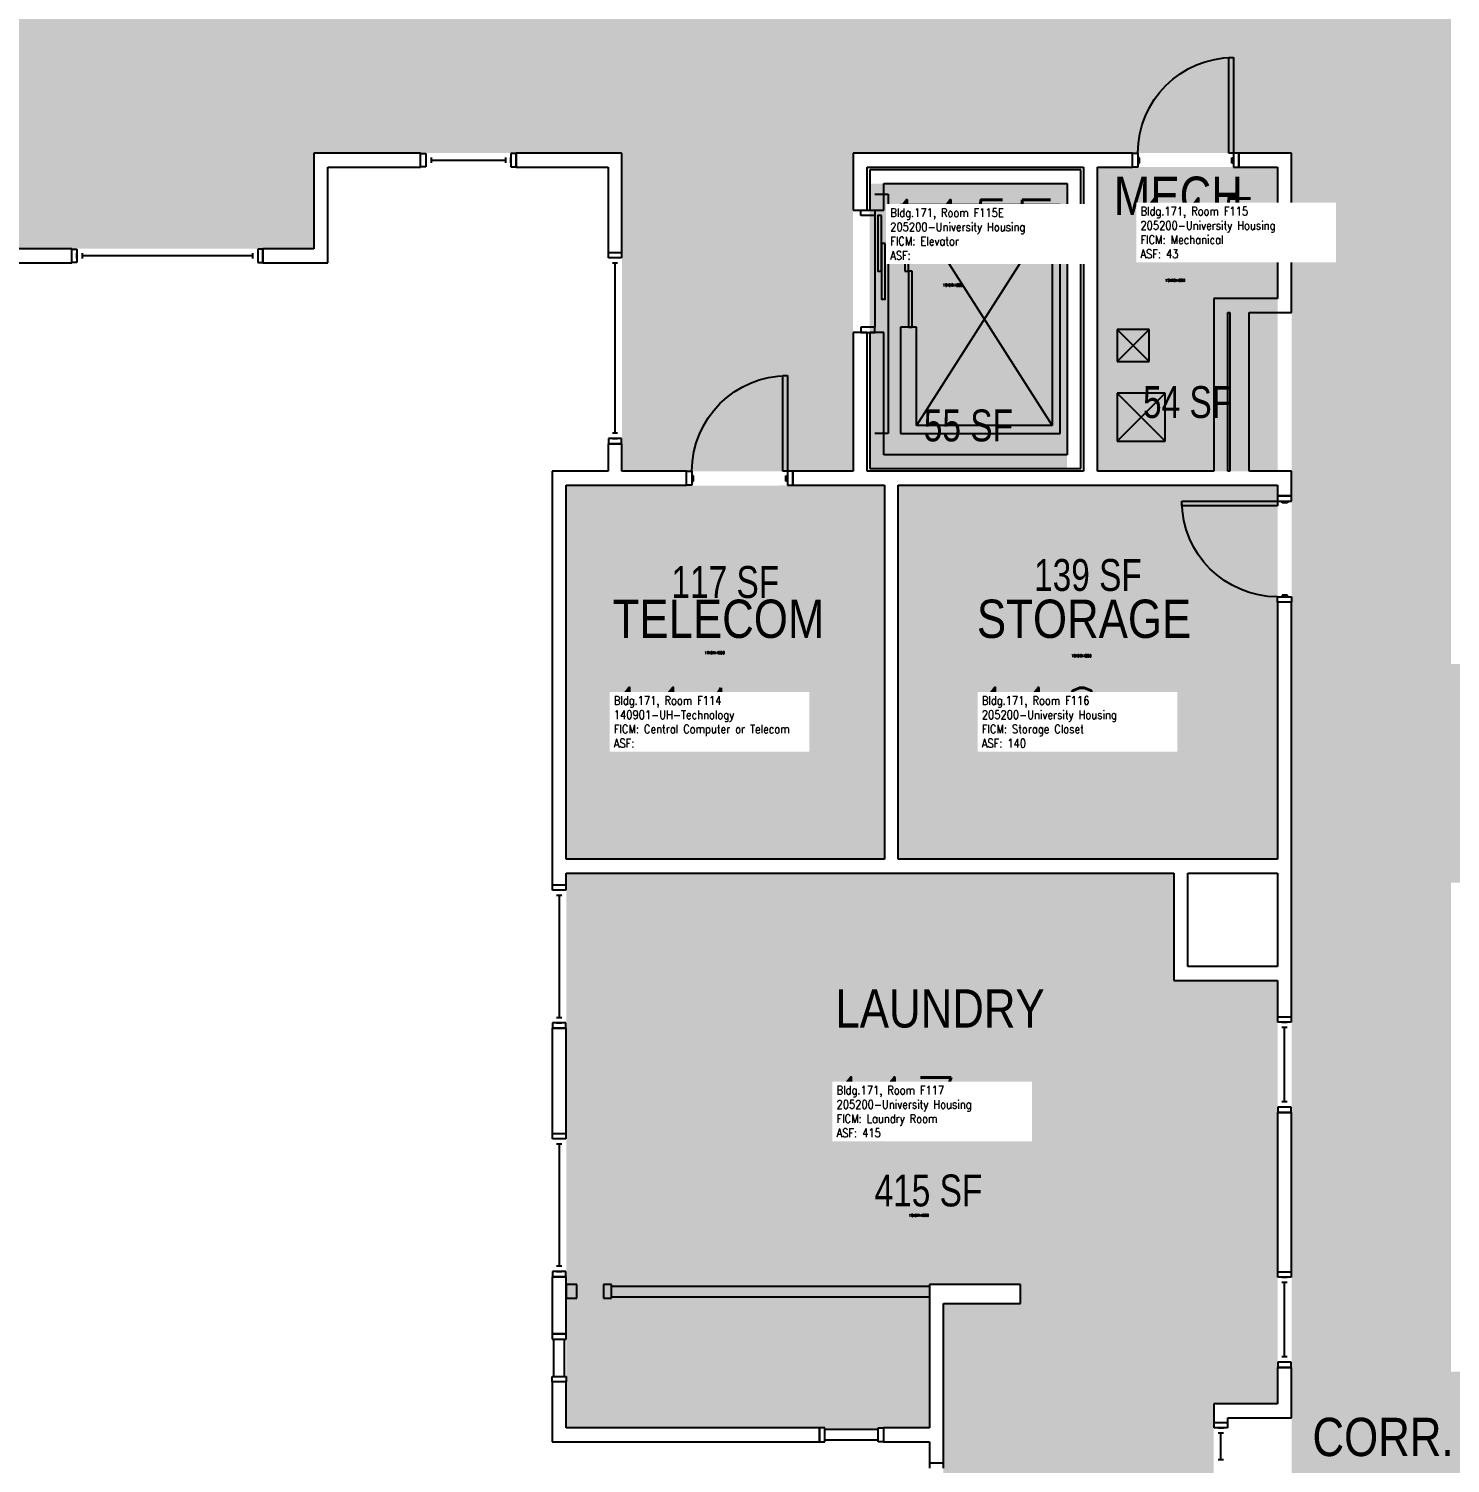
# Model space of a CAD drawing. Header units: inches. Extents: x -93 to 1642, y -75 to 1661.
# Drawn here: x 829 to 1364, y 829 to 1369 of the extents above; entities that cross this region are included whole.
import ezdxf
from ezdxf.enums import TextEntityAlignment as Align

# ---------------------------------------------------------------- set-up
doc = ezdxf.new("R2010")
doc.units = ezdxf.units.IN
doc.header["$LTSCALE"] = 96
doc.header["$MEASUREMENT"] = 0
for name, color, linetype in [('A-AREA-IDEN', 1, 'Continuous'), ('A-DOOR', 2, 'Continuous'), ('A-GLAZ', 1, 'Continuous'), ('A-IDEN-RNUM', 7, 'Continuous'), ('A-IDEN-SNUM', 4, 'Continuous'), ('A-IDEN-VNUM', 4, 'Continuous'), ('A-WALL', 5, 'Continuous'), ('AREA-TEXT', 3, 'Continuous'), ('Rooms-Category-Color', 7, 'Continuous'), ('Rooms-College-Color', 7, 'Continuous'), ('Rooms-Department-Color', 7, 'Continuous'), ('Rooms-Division-Color', 7, 'Continuous'), ('Rooms-Information', 7, 'Continuous')]:
    doc.layers.add(name, color=color, linetype=linetype)
doc.styles.add('AREA', font='arial.ttf', dxfattribs={"width": 0.75, "height": 12})
doc.styles.add('ROOMSNUMBER', font='txt.shx', dxfattribs={"height": 0.03})
doc.styles.add('ROOMVNUMBER', font='simplex.shx', dxfattribs={"width": 0.85})
doc.styles.get("Standard").update_dxf_attribs({"font": 'ARIALN.TTF'})

msp = doc.modelspace()

# ---------------------------------------------------------------- hatches: boundary and pattern name
at = {"layer": 'Rooms-Category-Color', "true_color": 0xadadad}
for points in [[(185.13, 1382.5), (274.52, 1382.5), (274.52, 1407.5), (356.84, 1407.5), (356.84, 1382.5), (685.25, 1382.5), (685.25, 1369), (693.25, 1369), (693.25, 1374), (724.88, 1374), (733.25, 1374), (733.25, 1372.5), (737.25, 1372.5), (737.25, 1477.5), (824.12, 1477.5), (824.12, 1382.5), (1192.16, 1382.5), (1192.16, 1407.5), (1274.48, 1407.5), (1274.48, 1382.5), (1363.87, 1382.5), (1363.87, 1322.5), (1138.87, 1322.5), (1138.87, 1202.75), (1051.88, 1202.75), (1051.88, 1322.5), (935.89, 1322.5), (935.89, 1286.5), (785.25, 1286.5), (785.25, 1300), (777.25, 1300), (777.25, 1295), (737.25, 1295), (737.25, 1296.5), (733.25, 1296.5), (733.25, 1286.5), (713.23, 1286.5), (622.11, 1286.5), (622.11, 1322.5), (185.13, 1322.5)], [(1363.87, 211), (1303.87, 211), (1303.87, 332.39), (1278.87, 332.39), (1278.87, 414.72), (1303.87, 414.72), (1303.87, 1145.53), (1303.87, 1145.53), (1303.87, 1227.86), (1303.87, 1227.86), (1303.87, 1322.5), (1363.87, 1322.5), (1363.87, 1130.22), (1388.87, 1130.22), (1388.87, 1047.89), (1363.87, 1047.89), (1363.87, 863.86), (1388.87, 863.86), (1388.87, 781.53), (1363.87, 781.53), (1363.87, 353.5), (1363.25, 353.5), (1363.25, 244), (1363.87, 244), (1363.87, 243)], [(1230.87, 1317.25), (1298.63, 1317.25), (1298.63, 1202.75), (1230.87, 1202.75)], [(1219.38, 1311), (1145.13, 1311), (1145.13, 1203.75), (1219.38, 1203.75)]]:
    msp.add_hatch(color=253, dxfattribs=at).paths.add_polyline_path(points)
at = {"layer": 'Rooms-Category-Color', "true_color": 0xe3c5e1}
msp.add_hatch(color=254, dxfattribs=at).paths.add_polyline_path([(1030.88, 1056.79), (1030.88, 1197.19), (1150.63, 1197.5), (1150.63, 1056.79)])
at = {"layer": 'Rooms-Category-Color', "true_color": 0x728ef3}
for points in [[(1155.88, 1197.5), (1298.63, 1197.5), (1298.63, 1057.16), (1155.88, 1057.16)], [(1030.88, 1051.5), (1030.88, 842.75), (1167.63, 842.75), (1167.63, 896.75), (1201.88, 896.75), (1201.88, 889.5), (1172.88, 889.5), (1172.88, 782.75), (1274.62, 782.75), (1274.62, 851.75), (1298.63, 851.75), (1298.63, 1011.16), (1259.63, 1011.16), (1259.63, 1051.5)]]:
    msp.add_hatch(color=171, dxfattribs=at).paths.add_polyline_path(points)
at = {"layer": 'Rooms-College-Color', "true_color": 0xadadad}
for points in [[(185.13, 1382.5), (274.52, 1382.5), (274.52, 1407.5), (356.84, 1407.5), (356.84, 1382.5), (685.25, 1382.5), (685.25, 1369), (693.25, 1369), (693.25, 1374), (724.88, 1374), (733.25, 1374), (733.25, 1372.5), (737.25, 1372.5), (737.25, 1477.5), (824.12, 1477.5), (824.12, 1382.5), (1192.16, 1382.5), (1192.16, 1407.5), (1274.48, 1407.5), (1274.48, 1382.5), (1363.87, 1382.5), (1363.87, 1322.5), (1138.87, 1322.5), (1138.87, 1202.75), (1051.88, 1202.75), (1051.88, 1322.5), (935.89, 1322.5), (935.89, 1286.5), (785.25, 1286.5), (785.25, 1300), (777.25, 1300), (777.25, 1295), (737.25, 1295), (737.25, 1296.5), (733.25, 1296.5), (733.25, 1286.5), (713.23, 1286.5), (622.11, 1286.5), (622.11, 1322.5), (185.13, 1322.5)], [(1363.87, 211), (1303.87, 211), (1303.87, 332.39), (1278.87, 332.39), (1278.87, 414.72), (1303.87, 414.72), (1303.87, 1145.53), (1303.87, 1145.53), (1303.87, 1227.86), (1303.87, 1227.86), (1303.87, 1322.5), (1363.87, 1322.5), (1363.87, 1130.22), (1388.87, 1130.22), (1388.87, 1047.89), (1363.87, 1047.89), (1363.87, 863.86), (1388.87, 863.86), (1388.87, 781.53), (1363.87, 781.53), (1363.87, 353.5), (1363.25, 353.5), (1363.25, 244), (1363.87, 244), (1363.87, 243)], [(1230.87, 1317.25), (1298.63, 1317.25), (1298.63, 1202.75), (1230.87, 1202.75)], [(1219.38, 1311), (1145.13, 1311), (1145.13, 1203.75), (1219.38, 1203.75)], [(1030.88, 1056.79), (1030.88, 1197.19), (1150.63, 1197.5), (1150.63, 1056.79)], [(1155.88, 1197.5), (1298.63, 1197.5), (1298.63, 1057.16), (1155.88, 1057.16)], [(1030.88, 1051.5), (1030.88, 842.75), (1167.63, 842.75), (1167.63, 896.75), (1201.88, 896.75), (1201.88, 889.5), (1172.88, 889.5), (1172.88, 782.75), (1274.62, 782.75), (1274.62, 851.75), (1298.63, 851.75), (1298.63, 1011.16), (1259.63, 1011.16), (1259.63, 1051.5)]]:
    msp.add_hatch(color=253, dxfattribs=at).paths.add_polyline_path(points)
at = {"layer": 'Rooms-Department-Color', "true_color": 0xacacac}
for points in [[(185.13, 1382.5), (274.52, 1382.5), (274.52, 1407.5), (356.84, 1407.5), (356.84, 1382.5), (685.25, 1382.5), (685.25, 1369), (693.25, 1369), (693.25, 1374), (724.88, 1374), (733.25, 1374), (733.25, 1372.5), (737.25, 1372.5), (737.25, 1477.5), (824.12, 1477.5), (824.12, 1382.5), (1192.16, 1382.5), (1192.16, 1407.5), (1274.48, 1407.5), (1274.48, 1382.5), (1363.87, 1382.5), (1363.87, 1322.5), (1138.87, 1322.5), (1138.87, 1202.75), (1051.88, 1202.75), (1051.88, 1322.5), (935.89, 1322.5), (935.89, 1286.5), (785.25, 1286.5), (785.25, 1300), (777.25, 1300), (777.25, 1295), (737.25, 1295), (737.25, 1296.5), (733.25, 1296.5), (733.25, 1286.5), (713.23, 1286.5), (622.11, 1286.5), (622.11, 1322.5), (185.13, 1322.5)], [(1363.87, 211), (1303.87, 211), (1303.87, 332.39), (1278.87, 332.39), (1278.87, 414.72), (1303.87, 414.72), (1303.87, 1145.53), (1303.87, 1145.53), (1303.87, 1227.86), (1303.87, 1227.86), (1303.87, 1322.5), (1363.87, 1322.5), (1363.87, 1130.22), (1388.87, 1130.22), (1388.87, 1047.89), (1363.87, 1047.89), (1363.87, 863.86), (1388.87, 863.86), (1388.87, 781.53), (1363.87, 781.53), (1363.87, 353.5), (1363.25, 353.5), (1363.25, 244), (1363.87, 244), (1363.87, 243)], [(1230.87, 1317.25), (1298.63, 1317.25), (1298.63, 1202.75), (1230.87, 1202.75)], [(1219.38, 1311), (1145.13, 1311), (1145.13, 1203.75), (1219.38, 1203.75)]]:
    msp.add_hatch(color=253, dxfattribs=at).paths.add_polyline_path(points)
at = {"layer": 'Rooms-Department-Color', "true_color": 0x604aed}
for points in [[(1030.88, 1056.79), (1030.88, 1197.19), (1150.63, 1197.5), (1150.63, 1056.79)], [(1155.88, 1197.5), (1298.63, 1197.5), (1298.63, 1057.16), (1155.88, 1057.16)], [(1030.88, 1051.5), (1030.88, 842.75), (1167.63, 842.75), (1167.63, 896.75), (1201.88, 896.75), (1201.88, 889.5), (1172.88, 889.5), (1172.88, 782.75), (1274.62, 782.75), (1274.62, 851.75), (1298.63, 851.75), (1298.63, 1011.16), (1259.63, 1011.16), (1259.63, 1051.5)]]:
    msp.add_hatch(color=173, dxfattribs=at).paths.add_polyline_path(points)
at = {"layer": 'Rooms-Division-Color', "true_color": 0xadadad}
for points in [[(185.13, 1382.5), (274.52, 1382.5), (274.52, 1407.5), (356.84, 1407.5), (356.84, 1382.5), (685.25, 1382.5), (685.25, 1369), (693.25, 1369), (693.25, 1374), (724.88, 1374), (733.25, 1374), (733.25, 1372.5), (737.25, 1372.5), (737.25, 1477.5), (824.12, 1477.5), (824.12, 1382.5), (1192.16, 1382.5), (1192.16, 1407.5), (1274.48, 1407.5), (1274.48, 1382.5), (1363.87, 1382.5), (1363.87, 1322.5), (1138.87, 1322.5), (1138.87, 1202.75), (1051.88, 1202.75), (1051.88, 1322.5), (935.89, 1322.5), (935.89, 1286.5), (785.25, 1286.5), (785.25, 1300), (777.25, 1300), (777.25, 1295), (737.25, 1295), (737.25, 1296.5), (733.25, 1296.5), (733.25, 1286.5), (713.23, 1286.5), (622.11, 1286.5), (622.11, 1322.5), (185.13, 1322.5)], [(1363.87, 211), (1303.87, 211), (1303.87, 332.39), (1278.87, 332.39), (1278.87, 414.72), (1303.87, 414.72), (1303.87, 1145.53), (1303.87, 1145.53), (1303.87, 1227.86), (1303.87, 1227.86), (1303.87, 1322.5), (1363.87, 1322.5), (1363.87, 1130.22), (1388.87, 1130.22), (1388.87, 1047.89), (1363.87, 1047.89), (1363.87, 863.86), (1388.87, 863.86), (1388.87, 781.53), (1363.87, 781.53), (1363.87, 353.5), (1363.25, 353.5), (1363.25, 244), (1363.87, 244), (1363.87, 243)], [(1230.87, 1317.25), (1298.63, 1317.25), (1298.63, 1202.75), (1230.87, 1202.75)], [(1219.38, 1311), (1145.13, 1311), (1145.13, 1203.75), (1219.38, 1203.75)]]:
    msp.add_hatch(color=253, dxfattribs=at).paths.add_polyline_path(points)
at = {"layer": 'Rooms-Division-Color', "true_color": 0x604aed}
for points in [[(1030.88, 1056.79), (1030.88, 1197.19), (1150.63, 1197.5), (1150.63, 1056.79)], [(1155.88, 1197.5), (1298.63, 1197.5), (1298.63, 1057.16), (1155.88, 1057.16)], [(1030.88, 1051.5), (1030.88, 842.75), (1167.63, 842.75), (1167.63, 896.75), (1201.88, 896.75), (1201.88, 889.5), (1172.88, 889.5), (1172.88, 782.75), (1274.62, 782.75), (1274.62, 851.75), (1298.63, 851.75), (1298.63, 1011.16), (1259.63, 1011.16), (1259.63, 1051.5)]]:
    msp.add_hatch(color=173, dxfattribs=at).paths.add_polyline_path(points)

# ---------------------------------------------------------------- linework, layer by layer
at = {"layer": 'A-DOOR'}
for p, q in [((1280.32, 1322.5), (1280.32, 1358.5)), ((1280.32, 1358.5), (1282.07, 1358.5)), ((1282.07, 1358.5), (1282.07, 1322.5)), ((1244.07, 1317.25), (1244.07, 1322.5)), ((1244.07, 1322.5), (1246.07, 1322.5)), ((1246.07, 1322.5), (1246.07, 1317.25)), ((1246.69, 1320.75), (1246.07, 1320.75)), ((1246.07, 1320.75), (1246.07, 1318.75)), ((1246.07, 1318.75), (1246.69, 1318.75)), ((1246.69, 1318.75), (1246.69, 1320.75)), ((1282.07, 1322.5), (1280.32, 1322.5)), ((1281.44, 1318.75), (1281.44, 1320.75)), ((1281.44, 1320.75), (1282.07, 1320.75)), ((1282.07, 1318.75), (1281.44, 1318.75)), ((1284.07, 1322.5), (1282.07, 1322.5)), ((1282.07, 1322.5), (1282.07, 1317.25)), ((1282.07, 1320.75), (1282.07, 1318.75)), ((1284.07, 1317.25), (1284.07, 1322.5)), ((1246.07, 1317.25), (1244.07, 1317.25)), ((1282.07, 1317.25), (1284.07, 1317.25)), ((1147, 1307), (1152, 1307)), ((1152, 1307), (1152, 1217)), ((1141.75, 1299), (1141.75, 1301)), ((1141.75, 1301), (1147, 1301)), ((1147, 1299), (1141.75, 1299)), ((1147, 1301), (1147, 1299)), ((1147, 1299), (1147, 1257)), ((1159.75, 1299), (1158.38, 1299)), ((1158.38, 1299), (1158.38, 1278)), ((1159.75, 1278), (1159.75, 1299)), ((1158.38, 1278), (1159.75, 1278)), ((1161.13, 1278), (1159.75, 1278)), ((1159.75, 1278), (1159.75, 1257)), ((1161.13, 1257), (1161.13, 1278)), ((1141.75, 1257), (1141.75, 1255)), ((1147, 1257), (1141.75, 1257)), ((1141.75, 1255), (1147, 1255)), ((1147, 1255), (1147, 1257)), ((1159.75, 1257), (1161.13, 1257)), ((1112.47, 1202.75), (1112.47, 1238.75)), ((1112.47, 1238.75), (1114.22, 1238.75)), ((1114.22, 1238.75), (1114.22, 1202.75)), ((1152, 1217), (1147, 1217)), ((1076.22, 1197.5), (1076.22, 1202.75)), ((1076.22, 1202.75), (1078.22, 1202.75)), ((1078.22, 1202.75), (1078.22, 1197.5)), ((1078.85, 1201), (1078.22, 1201)), ((1078.22, 1201), (1078.22, 1199)), ((1078.22, 1199), (1078.85, 1199)), ((1078.85, 1199), (1078.85, 1201)), ((1114.22, 1202.75), (1112.47, 1202.75)), ((1113.6, 1199), (1113.6, 1201)), ((1113.6, 1201), (1114.22, 1201)), ((1114.22, 1199), (1113.6, 1199)), ((1116.22, 1202.75), (1114.22, 1202.75)), ((1114.22, 1202.75), (1114.22, 1197.5)), ((1114.22, 1201), (1114.22, 1199)), ((1116.22, 1197.5), (1116.22, 1202.75)), ((1078.22, 1197.5), (1076.22, 1197.5)), ((1114.22, 1197.5), (1116.22, 1197.5)), ((1303.87, 1193.5), (1298.63, 1193.5)), ((1298.63, 1193.5), (1298.63, 1191.5)), ((1303.87, 1191.5), (1303.87, 1193.5)), ((1262.63, 1189.75), (1262.63, 1191.5)), ((1262.63, 1191.5), (1298.63, 1191.5)), ((1298.63, 1189.75), (1262.63, 1189.75)), ((1298.63, 1191.5), (1298.63, 1189.75)), ((1298.63, 1191.5), (1303.87, 1191.5)), ((1300.38, 1190.87), (1300.38, 1191.5)), ((1300.38, 1191.5), (1302.38, 1191.5)), ((1302.38, 1190.87), (1300.38, 1190.87)), ((1302.38, 1191.5), (1302.38, 1190.87)), ((1298.63, 1153.5), (1298.63, 1155.5)), ((1298.63, 1155.5), (1303.87, 1155.5)), ((1302.38, 1156.12), (1300.38, 1156.12)), ((1300.38, 1156.12), (1300.38, 1155.5)), ((1300.38, 1155.5), (1302.38, 1155.5)), ((1302.38, 1155.5), (1302.38, 1156.12)), ((1303.87, 1155.5), (1303.87, 1153.5)), ((1303.87, 1153.5), (1298.63, 1153.5))]:
    msp.add_line(p, q, dxfattribs=at)
for points in [[(1149.5, 1299), (1148.13, 1299), (1148.13, 1278), (1149.5, 1278)], [(1150.88, 1288.5), (1149.5, 1288.5), (1149.5, 1267.5), (1150.88, 1267.5)]]:
    msp.add_lwpolyline(points, close=True, dxfattribs=at)
at = {"layer": 'A-DOOR', "extrusion": (0, 0, -1)}
for centre, start, end in [((-1282.07, 1322.5), 0, 90), ((-1114.22, 1202.75), 360, 90), ((-1298.63, 1191.5), 270, 0)]:
    msp.add_arc(centre, 36, start, end, dxfattribs=at)
at = {"layer": 'A-GLAZ'}
for p, q in [((976.01, 1317.37), (976.01, 1322.37)), ((976.01, 1322.37), (978.01, 1322.37)), ((978.01, 1317.37), (976.01, 1317.37)), ((978.01, 1322.37), (978.01, 1317.37)), ((978.01, 1320.87), (978.01, 1318.87)), ((980.01, 1320.87), (980.01, 1318.87)), ((980.01, 1319.87), (1008.01, 1319.87)), ((1008.01, 1320.87), (1008.01, 1318.87)), ((1012.01, 1322.37), (1010.01, 1322.37)), ((1010.01, 1322.37), (1010.01, 1317.37)), ((1010.01, 1318.87), (1010.01, 1320.87)), ((1010.01, 1317.37), (1012.01, 1317.37)), ((1012.01, 1317.37), (1012.01, 1322.37)), ((844.77, 1281.38), (844.77, 1286.38)), ((844.77, 1286.38), (846.77, 1286.38)), ((846.77, 1286.38), (846.77, 1281.38)), ((916.77, 1286.38), (914.77, 1286.38)), ((914.77, 1286.38), (914.77, 1281.38)), ((916.77, 1281.38), (916.77, 1286.38)), ((1046.75, 1283.12), (1046.75, 1285.12)), ((1046.75, 1285.12), (1051.75, 1285.12)), ((1051.75, 1285.12), (1051.75, 1283.12)), ((846.77, 1281.38), (844.77, 1281.38)), ((846.77, 1282.88), (846.77, 1284.88)), ((848.77, 1284.88), (848.77, 1282.88)), ((912.77, 1283.88), (848.77, 1283.88)), ((912.77, 1284.88), (912.77, 1282.88)), ((914.77, 1284.88), (914.77, 1282.88)), ((914.77, 1281.38), (916.77, 1281.38)), ((1051.75, 1283.12), (1046.75, 1283.12)), ((1050.25, 1283.12), (1048.25, 1283.12)), ((1050.25, 1281.12), (1048.25, 1281.12)), ((1049.25, 1281.12), (1049.25, 1217.12)), ((1046.75, 1215.12), (1046.75, 1213.12)), ((1051.75, 1215.12), (1046.75, 1215.12)), ((1050.25, 1217.12), (1048.25, 1217.12)), ((1048.25, 1215.12), (1050.25, 1215.12)), ((1051.75, 1213.12), (1051.75, 1215.12)), ((1046.75, 1213.12), (1051.75, 1213.12)), ((1025.75, 1045.12), (1025.75, 1047.12)), ((1025.75, 1047.12), (1030.75, 1047.12)), ((1030.75, 1045.12), (1025.75, 1045.12)), ((1029.25, 1045.12), (1027.25, 1045.12)), ((1029.25, 1043.12), (1027.25, 1043.12)), ((1028.25, 1043.12), (1028.25, 997.12)), ((1030.75, 1047.12), (1030.75, 1045.12)), ((1025.75, 995.12), (1025.75, 993.12)), ((1030.75, 995.12), (1025.75, 995.12)), ((1029.25, 997.12), (1027.25, 997.12)), ((1027.25, 995.12), (1029.25, 995.12)), ((1030.75, 993.12), (1030.75, 995.12)), ((1298.75, 995.46), (1298.75, 997.46)), ((1298.75, 997.46), (1303.75, 997.46)), ((1303.75, 995.46), (1298.75, 995.46)), ((1300.25, 995.46), (1302.25, 995.46)), ((1302.25, 993.46), (1300.25, 993.46)), ((1301.25, 965.46), (1301.25, 993.46)), ((1303.75, 997.46), (1303.75, 995.46)), ((1025.75, 993.12), (1030.75, 993.12)), ((1298.75, 963.46), (1298.75, 961.46)), ((1303.75, 963.46), (1298.75, 963.46)), ((1298.75, 961.46), (1303.75, 961.46)), ((1302.25, 965.46), (1300.25, 965.46)), ((1302.25, 963.46), (1300.25, 963.46)), ((1303.75, 961.46), (1303.75, 963.46)), ((1025.75, 951.57), (1025.75, 953.57)), ((1025.75, 953.57), (1030.75, 953.57)), ((1030.75, 951.57), (1025.75, 951.57)), ((1029.25, 951.57), (1027.25, 951.57)), ((1030.75, 953.57), (1030.75, 951.57)), ((1029.25, 949.57), (1027.25, 949.57)), ((1028.25, 949.57), (1028.25, 903.57)), ((1029.25, 903.57), (1027.25, 903.57)), ((1025.75, 901.57), (1025.75, 899.57)), ((1030.75, 901.57), (1025.75, 901.57)), ((1025.75, 899.57), (1030.75, 899.57)), ((1027.25, 901.57), (1029.25, 901.57)), ((1030.75, 899.57), (1030.75, 901.57)), ((1298.75, 899.46), (1298.75, 901.46)), ((1298.75, 901.46), (1303.75, 901.46)), ((1303.75, 899.46), (1298.75, 899.46)), ((1300.25, 899.46), (1302.25, 899.46)), ((1302.25, 897.46), (1300.25, 897.46)), ((1301.25, 869.46), (1301.25, 897.46)), ((1303.75, 901.46), (1303.75, 899.46)), ((1030.88, 878.12), (1025.63, 878.12)), ((1025.63, 878.12), (1025.63, 876.12)), ((1025.63, 876.12), (1030.88, 876.12)), ((1026.25, 862.12), (1026.25, 876.12)), ((1030.25, 862.12), (1030.25, 876.12)), ((1030.88, 876.12), (1030.88, 878.12)), ((1302.25, 869.46), (1300.25, 869.46)), ((1298.75, 867.46), (1298.75, 865.46)), ((1303.75, 867.46), (1298.75, 867.46)), ((1298.75, 865.46), (1303.75, 865.46)), ((1302.25, 867.46), (1300.25, 867.46)), ((1303.75, 865.46), (1303.75, 867.46)), ((1025.63, 860.12), (1025.63, 862.12)), ((1025.63, 862.12), (1030.88, 862.12)), ((1030.88, 860.12), (1025.63, 860.12)), ((1030.88, 862.12), (1030.88, 860.12)), ((1128.25, 842.75), (1126.25, 842.75)), ((1126.25, 842.75), (1126.25, 837.5)), ((1128.25, 837.5), (1128.25, 842.75)), ((1148.25, 842.75), (1150.25, 842.75)), ((1148.25, 837.5), (1148.25, 842.75)), ((1150.25, 842.75), (1150.25, 837.5)), ((1274.75, 842.75), (1274.75, 844.75)), ((1274.75, 844.75), (1279.75, 844.75)), ((1279.75, 842.75), (1274.75, 842.75)), ((1276.25, 842.75), (1278.25, 842.75)), ((1279.75, 844.75), (1279.75, 842.75)), ((1126.25, 837.5), (1128.25, 837.5)), ((1148.25, 842.12), (1128.25, 842.12)), ((1148.25, 838.12), (1128.25, 838.12)), ((1150.25, 837.5), (1148.25, 837.5)), ((1278.25, 840.75), (1276.25, 840.75)), ((1277.25, 830.75), (1277.25, 840.75)), ((1167.75, 827.63), (1167.75, 829.63)), ((1167.75, 829.63), (1172.75, 829.63)), ((1172.75, 829.63), (1172.75, 827.63)), ((1278.25, 830.75), (1276.25, 830.75))]:
    msp.add_line(p, q, dxfattribs=at)
at = {"layer": 'A-WALL'}
for p, q in [((935.89, 1322.5), (935.89, 1286.5)), ((976.01, 1322.5), (935.89, 1322.5)), ((976.01, 1317.25), (976.01, 1322.5)), ((1051.88, 1322.5), (1012.01, 1322.5)), ((1012.01, 1322.5), (1012.01, 1317.25)), ((1051.88, 1285.12), (1051.88, 1322.5)), ((1244.07, 1322.5), (1138.87, 1322.5)), ((1138.87, 1322.5), (1138.87, 1301)), ((1244.07, 1317.25), (1244.07, 1322.5)), ((1303.87, 1322.5), (1284.07, 1322.5)), ((1284.07, 1322.5), (1284.07, 1317.25)), ((1303.87, 1262.5), (1303.87, 1322.5)), ((941.14, 1281.25), (941.14, 1317.25)), ((941.14, 1317.25), (976.01, 1317.25)), ((1012.01, 1317.25), (1046.63, 1317.25)), ((1046.63, 1317.25), (1046.63, 1285.12)), ((1144.12, 1317.25), (1225.62, 1317.25)), ((1144.12, 1301), (1144.12, 1317.25)), ((1145.13, 1316.25), (1145.13, 1301)), ((1224.63, 1316.25), (1145.13, 1316.25)), ((1224.63, 1203.75), (1224.63, 1316.25)), ((1225.62, 1317.25), (1225.62, 1202.75)), ((1230.87, 1317.25), (1244.07, 1317.25)), ((1230.87, 1202.75), (1230.87, 1317.25)), ((1284.07, 1317.25), (1298.63, 1317.25)), ((1298.63, 1317.25), (1298.63, 1267.75)), ((1150.38, 1301), (1150.38, 1311)), ((1150.38, 1311), (1219.38, 1311)), ((1219.38, 1311), (1219.38, 1209)), ((1156.75, 1303), (1156.75, 1299)), ((1216.74, 1303), (1156.75, 1303)), ((1216.74, 1217), (1216.74, 1303)), ((1138.87, 1301), (1144.12, 1301)), ((1145.13, 1301), (1150.38, 1301)), ((1156.75, 1299), (1162.75, 1299)), ((1162.75, 1299), (1162.75, 1300)), ((1162.75, 1300), (1213.74, 1300)), ((1162.75, 1300), (1213.75, 1220)), ((1213.75, 1300), (1162.75, 1220)), ((1213.74, 1300), (1213.74, 1220)), ((844.77, 1286.5), (733.25, 1286.5)), ((844.77, 1281.25), (844.77, 1286.5)), ((935.89, 1286.5), (916.77, 1286.5)), ((916.77, 1286.5), (916.77, 1281.25)), ((1046.63, 1285.12), (1051.88, 1285.12)), ((733.25, 1281.25), (844.77, 1281.25)), ((916.77, 1281.25), (941.14, 1281.25)), ((1298.63, 1267.75), (1274.62, 1267.75)), ((1274.62, 1267.75), (1274.62, 1202.75)), ((1279.87, 1262.5), (1280.62, 1262.5)), ((1279.87, 1202.75), (1279.87, 1262.5)), ((1280.62, 1262.5), (1280.62, 1202.75)), ((1287.87, 1262.5), (1303.87, 1262.5)), ((1287.87, 1202.75), (1287.87, 1262.5)), ((1138.87, 1255), (1138.87, 1202.75)), ((1144.12, 1255), (1138.87, 1255)), ((1144.12, 1202.75), (1144.12, 1255)), ((1150.38, 1255), (1145.13, 1255)), ((1145.13, 1255), (1145.13, 1203.75)), ((1150.38, 1209), (1150.38, 1255)), ((1162.75, 1257), (1156.75, 1257)), ((1156.75, 1257), (1156.75, 1217)), ((1162.75, 1220), (1162.75, 1257)), ((1238.25, 1244.12), (1250.25, 1256.12)), ((1250.25, 1244.12), (1238.25, 1256.12)), ((1250.25, 1256.12), (1238.25, 1256.12)), ((1238.25, 1256.12), (1238.25, 1244.12)), ((1250.25, 1244.12), (1250.25, 1256.12)), ((1238.25, 1244.12), (1250.25, 1244.12)), ((1238.25, 1214.12), (1256.25, 1232.12)), ((1238.25, 1232.12), (1256.25, 1214.12)), ((1256.25, 1232.12), (1238.25, 1232.12)), ((1238.25, 1232.12), (1238.25, 1214.12)), ((1256.25, 1214.12), (1256.25, 1232.12)), ((1156.75, 1217), (1216.74, 1217)), ((1213.74, 1220), (1162.75, 1220)), ((1046.63, 1213.12), (1046.63, 1202.75)), ((1051.88, 1213.12), (1046.63, 1213.12)), ((1051.88, 1202.75), (1051.88, 1213.12)), ((1238.25, 1214.12), (1256.25, 1214.12)), ((1219.38, 1209), (1150.38, 1209)), ((1025.63, 1202.75), (1025.63, 1047.12)), ((1046.63, 1202.75), (1025.63, 1202.75)), ((1076.22, 1202.75), (1051.88, 1202.75)), ((1076.22, 1197.5), (1076.22, 1202.75)), ((1138.87, 1202.75), (1116.22, 1202.75)), ((1116.22, 1202.75), (1116.22, 1197.5)), ((1225.62, 1202.75), (1144.12, 1202.75)), ((1145.13, 1203.75), (1224.63, 1203.75)), ((1274.62, 1202.75), (1230.87, 1202.75)), ((1280.62, 1202.75), (1279.87, 1202.75)), ((1303.87, 1202.75), (1287.87, 1202.75)), ((1303.87, 1193.5), (1303.87, 1202.75)), ((1030.88, 1056.75), (1030.88, 1197.5)), ((1030.88, 1197.5), (1076.22, 1197.5)), ((1116.22, 1197.5), (1150.63, 1197.5)), ((1150.63, 1197.5), (1150.63, 1056.75)), ((1155.88, 1197.5), (1298.63, 1197.5)), ((1155.88, 1056.75), (1155.88, 1197.5)), ((1298.63, 1197.5), (1298.63, 1193.5)), ((1298.63, 1193.5), (1303.87, 1193.5)), ((1298.63, 1153.5), (1298.63, 1056.75)), ((1303.87, 1153.5), (1298.63, 1153.5)), ((1303.87, 1052.12), (1303.87, 1153.5)), ((1150.63, 1056.75), (1030.88, 1056.75)), ((1298.63, 1056.75), (1155.88, 1056.75)), ((1030.88, 1047.12), (1030.88, 1051.5)), ((1030.88, 1051.5), (1259.63, 1051.5)), ((1259.63, 1051.5), (1259.63, 1011.16)), ((1264.88, 1016.41), (1264.88, 1051.5)), ((1264.88, 1051.5), (1298.63, 1051.5)), ((1298.63, 1051.5), (1298.63, 1016.41)), ((1303.87, 1015.79), (1303.87, 1052.12)), ((1025.63, 1047.12), (1030.88, 1047.12)), ((1298.63, 1016.41), (1264.88, 1016.41)), ((1303.87, 997.46), (1303.87, 1015.79)), ((1259.63, 1011.16), (1298.63, 1011.16)), ((1298.63, 1011.16), (1298.63, 997.46)), ((1298.63, 997.46), (1303.87, 997.46)), ((1025.63, 993.12), (1025.63, 953.57)), ((1030.88, 993.12), (1025.63, 993.12)), ((1030.88, 953.57), (1030.88, 993.12)), ((1298.63, 961.46), (1298.63, 901.46)), ((1303.87, 961.46), (1298.63, 961.46)), ((1303.87, 901.46), (1303.87, 961.46)), ((1025.63, 953.57), (1030.88, 953.57)), ((1025.63, 899.57), (1025.63, 878.12)), ((1030.88, 899.57), (1025.63, 899.57)), ((1030.88, 878.12), (1030.88, 899.57)), ((1034.88, 896.75), (1030.88, 896.75)), ((1030.88, 896.75), (1030.88, 891.5)), ((1034.88, 891.5), (1034.88, 896.75)), ((1047.88, 896.75), (1044.88, 896.75)), ((1044.88, 896.75), (1044.88, 891.5)), ((1047.88, 891.5), (1047.88, 896.75)), ((1167.63, 896.75), (1167.63, 842.75)), ((1201.88, 896.75), (1167.63, 896.75)), ((1201.88, 889.5), (1201.88, 896.75)), ((1298.63, 901.46), (1303.87, 901.46)), ((1030.88, 891.5), (1034.88, 891.5)), ((1044.88, 891.5), (1047.88, 891.5)), ((1047.88, 896.12), (1167.63, 896.12)), ((1047.88, 892.12), (1167.63, 892.12)), ((1172.88, 829.63), (1172.88, 889.5)), ((1172.88, 889.5), (1201.88, 889.5)), ((1025.63, 878.12), (1030.88, 878.12)), ((1298.63, 865.46), (1298.63, 851.75)), ((1303.87, 865.46), (1298.63, 865.46)), ((1303.87, 846.5), (1303.87, 865.46)), ((1025.63, 860.12), (1025.63, 837.5)), ((1030.88, 860.12), (1025.63, 860.12)), ((1030.88, 842.75), (1030.88, 860.12)), ((1298.63, 851.75), (1274.62, 851.75)), ((1274.62, 851.75), (1274.62, 844.75)), ((1126.25, 842.75), (1030.88, 842.75)), ((1126.25, 837.5), (1126.25, 842.75)), ((1167.63, 842.75), (1150.25, 842.75)), ((1150.25, 842.75), (1150.25, 837.5)), ((1274.62, 844.75), (1279.87, 844.75)), ((1279.87, 846.5), (1303.87, 846.5)), ((1279.87, 844.75), (1279.87, 846.5)), ((1025.63, 837.5), (1126.25, 837.5)), ((1150.25, 837.5), (1167.63, 837.5)), ((1167.63, 837.5), (1167.63, 829.63)), ((1167.63, 829.63), (1172.88, 829.63))]:
    msp.add_line(p, q, dxfattribs=at)

# ---------------------------------------------------------------- texts
at = {"layer": 'A-AREA-IDEN'}
for s, p in [('MECH.', (1263.57, 1299.24)), ('TELECOM', (1088.2, 1140.04)), ('STORAGE', (1225.79, 1140.04)), ('LAUNDRY', (1171.59, 993.4)), ('CORR.', (1338.31, 832.14))]:
    msp.add_text(s, height=14.4, dxfattribs=at).set_placement(p, align=Align.CENTER)
at = {"layer": 'A-IDEN-RNUM', "style": 'ROOMSNUMBER', "width": 0.85}
for s, p in [('0115-00', (1260.04, 1274.6)), ('0115-E0', (1176.32, 1272.79)), ('0114-00', (1086.75, 1134.45)), ('0116-00', (1224.76, 1133.29)), ('0117-00', (1163.56, 922.7))]:
    msp.add_text(s, height=1, dxfattribs=at).set_placement(p, align=Align.MIDDLE_CENTER)
at = {"layer": 'A-IDEN-SNUM', "style": 'ROOMSNUMBER', "width": 0.85}
for s, p in [('1710F11500', (1260.04, 1274.6)), ('1710F115E0', (1176.32, 1272.79)), ('1710F11400', (1086.75, 1134.45)), ('1710F11600', (1224.76, 1133.29)), ('1710F11700', (1163.56, 922.7))]:
    msp.add_text(s, height=1, dxfattribs=at).set_placement(p, align=Align.MIDDLE_CENTER)
at = {"layer": 'A-IDEN-VNUM', "style": 'ROOMVNUMBER', "width": 0.85}
for s, p in [('115E', (1182.44, 1293.63)), ('115', (1267.95, 1294.2)), ('114', (1070.2, 1110.04)), ('116', (1207.79, 1110.04)), ('117', (1153.59, 963.4))]:
    msp.add_text(s, height=22.5, dxfattribs=at).set_placement(p, align=Align.MIDDLE_CENTER)
at = {"layer": 'AREA-TEXT', "style": 'AREA', "width": 0.75}
for s, p in [('54 SF', (1264.75, 1228.8)), ('55 SF', (1182.25, 1220)), ('117 SF', (1090.77, 1161.08)), ('139 SF', (1227.25, 1163.72)), ('415 SF', (1167.22, 932.09))]:
    msp.add_text(s, height=12, dxfattribs=at).set_placement(p, align=Align.MIDDLE_CENTER)

# ---------------------------------------------------------------- next in the draw order: texts
at = {"layer": 'Rooms-Information', "char_height": 3.2143, "width": 72, "attachment_point": 7, "style": 'ROOMVNUMBER', "bg_fill": 3, "box_fill_scale": 1.5, "bg_fill_color": 256, "bg_fill_true_color": 13158600, "bg_fill_transparency": 0}
for s, insert in [('Bldg.171, Room F115E^M^J205200-University Housing^M^JFICM: Elevator^M^JASF: ', (1152.84, 1282.38)), ('Bldg.171, Room F115^M^J205200-University Housing^M^JFICM: Mechanical^M^JASF: 43', (1247.01, 1282.95)), ('Bldg.171, Room F114^M^J140901-UH-Technology^M^JFICM: Central Computer or Telecom^M^JASF: ', (1048.8, 1098.79)), ('Bldg.171, Room F116^M^J205200-University Housing^M^JFICM: Storage Closet^M^JASF: 140', (1187.3, 1098.79)), ('Bldg.171, Room F117^M^J205200-University Housing^M^JFICM: Laundry Room^M^JASF: 415', (1132.64, 952.15))]:
    msp.add_mtext(s, dxfattribs=dict(at, insert=insert))

doc.saveas('drawing.dxf')
